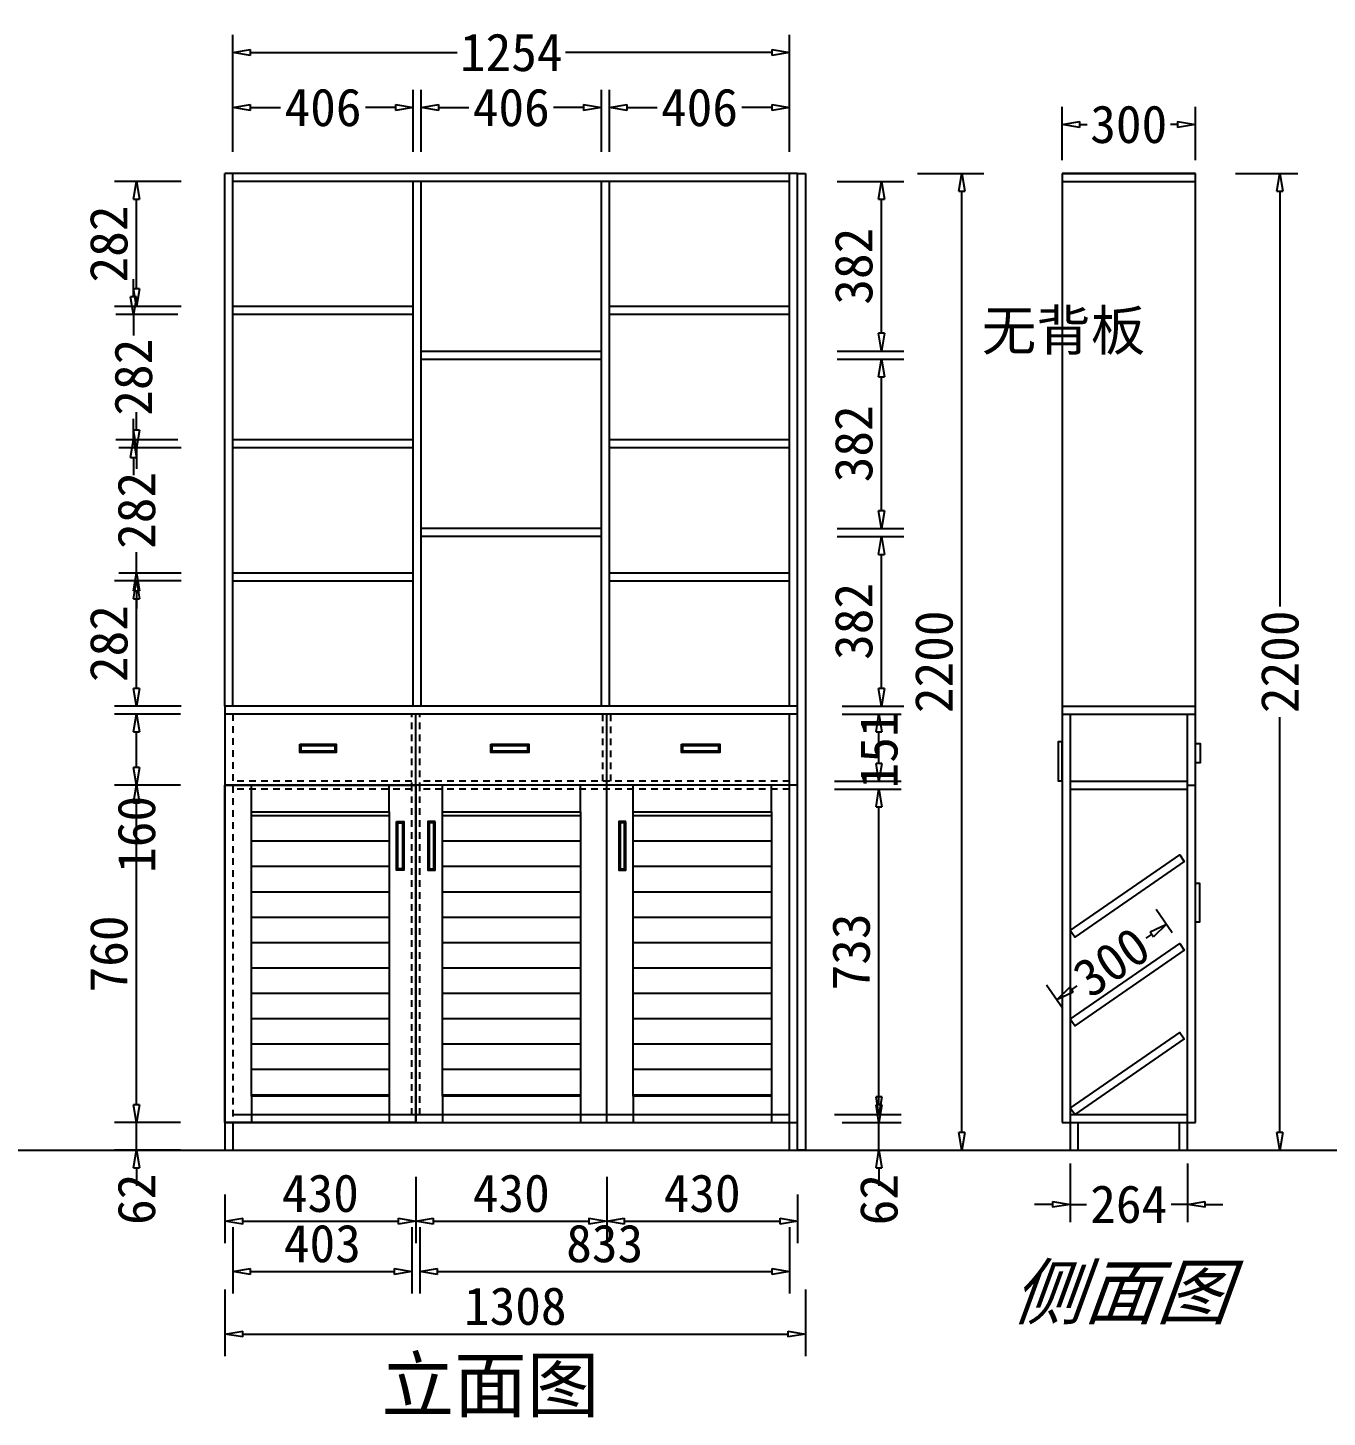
# Model space of a CAD drawing. Header units: millimetres. Extents: x 366509 to 398313, y -1245498 to -1202747.
# Drawn here: x 371033 to 373960, y -1217831 to -1214701 of the extents above; entities that cross this region are included whole.
import ezdxf

# ---------------------------------------------------------------- set-up
doc = ezdxf.new("R2010")
doc.units = ezdxf.units.MM
doc.header["$LTSCALE"] = 20
doc.linetypes.add('JIS_02_0.7', pattern=[1.35, 0.75, -0.6])
doc.layers.get('Defpoints').update_dxf_attribs({"color": 250})
doc.styles.get("Standard").update_dxf_attribs({"font": 'SimSun.ttf', "height": 85})
doc.styles.add('汉字', font='SimSun.ttf', dxfattribs={"oblique": 20, "height": 80})
doc.dimstyles.new('200', dxfattribs={"dimtxt": 90, "dimasz": 40, "dimexe": 50, "dimexo": 100, "dimgap": 20, "dimtad": 1, "dimdec": 0, "dimtxsty": 'Standard', "dimblk": 'CLOSEDBLANK', "dimcen": 100, "dimdle": 50, "dimclrd": 256, "dimclre": 256, "dimclrt": 256, "dimadec": 0, "dimazin": 0, "dimtfac": 1, "dimtdec": 0, "dimtmove": 2, "dimatfit": 3, "dimldrblk": 'CLOSEDBLANK', "dimfxl": 100, "dimfxlon": 1, "dimlwd": 25, "dimlwe": 25, "dimarcsym": 0})
doc.dimstyles.new('周文晶', dxfattribs={"dimtxt": 70, "dimasz": 40, "dimexe": 40, "dimexo": 30, "dimgap": 10, "dimtad": 0, "dimdec": 0, "dimtxsty": 'Standard', "dimblk": 'CLOSEDBLANK', "dimcen": 200, "dimclrd": 256, "dimclre": 256, "dimadec": 0, "dimazin": 0, "dimtfac": 1, "dimtdec": 0, "dimtmove": 0, "dimatfit": 3, "dimldrblk": 'CLOSEDBLANK', "dimfxl": 100, "dimfxlon": 1, "dimarcsym": 0})

# ---------------------------------------------------------------- blocks, each defined once
blk = doc.blocks.new('_ClosedBlank')
at = {"color": 0, "linetype": 'ByBlock', "lineweight": -2}
for p, q in [((-1, 0.167), (0, 0)), ((-1, 0.167), (-1, -0.167)), ((0, 0), (-1, -0.167))]:
    blk.add_line(p, q, dxfattribs=at)
blk = doc.blocks.new('*D542')
at = {"lineweight": 25, "transparency": 16777216}
for p, q in [((371907.1, -1217289.1), (371907.1, -1217439.1)), ((371477.1, -1217329.3), (371477.1, -1217439.1)), ((371517.1, -1217389.1), (371867.1, -1217389.1))]:
    blk.add_line(p, q, dxfattribs=at)
at = {"layer": 'Defpoints', "color": 0, "transparency": 16777216}
for p in [(371907.1, -1217167.3), (371477.1, -1217229.3), (371907.1, -1217389.1)]:
    blk.add_point(p, dxfattribs=at)
at = {"lineweight": 25, "transparency": 16777216, "xscale": 40, "yscale": 40, "zscale": 40, "rotation": 180}
blk.add_blockref('_ClosedBlank', (371477.1, -1217389.1), dxfattribs=at)
at = {"lineweight": 25, "transparency": 16777216, "xscale": 40, "yscale": 40, "zscale": 40}
blk.add_blockref('_ClosedBlank', (371907.1, -1217389.1), dxfattribs=at)
at = {"lineweight": -3, "transparency": 16777216, "insert": (371692.1, -1217326.6), "char_height": 85, "attachment_point": 5}
blk.add_mtext('430', dxfattribs=at)
blk = doc.blocks.new('*D543')
at = {"lineweight": 25, "transparency": 16777216}
for p, q in [((371907.1, -1217289.1), (371907.1, -1217439.1)), ((372337.1, -1217289.1), (372337.1, -1217439.1)), ((371947.1, -1217389.1), (372297.1, -1217389.1))]:
    blk.add_line(p, q, dxfattribs=at)
at = {"layer": 'Defpoints', "color": 0, "transparency": 16777216}
for p in [(371907.1, -1217167.3), (372337.1, -1217167.3), (372337.1, -1217389.1)]:
    blk.add_point(p, dxfattribs=at)
at = {"lineweight": 25, "transparency": 16777216, "xscale": 40, "yscale": 40, "zscale": 40, "rotation": 180}
blk.add_blockref('_ClosedBlank', (371907.1, -1217389.1), dxfattribs=at)
at = {"lineweight": 25, "transparency": 16777216, "xscale": 40, "yscale": 40, "zscale": 40}
blk.add_blockref('_ClosedBlank', (372337.1, -1217389.1), dxfattribs=at)
at = {"lineweight": -3, "transparency": 16777216, "insert": (372122.1, -1217326.6), "char_height": 85, "attachment_point": 5}
blk.add_mtext('430', dxfattribs=at)
blk = doc.blocks.new('*D544')
at = {"lineweight": 25, "transparency": 16777216}
for p, q in [((372337.1, -1217289.1), (372337.1, -1217439.1)), ((372767.1, -1217329.3), (372767.1, -1217439.1)), ((372377.1, -1217389.1), (372727.1, -1217389.1))]:
    blk.add_line(p, q, dxfattribs=at)
at = {"layer": 'Defpoints', "color": 0, "transparency": 16777216}
for p in [(372337.1, -1217167.3), (372767.1, -1217229.3), (372767.1, -1217389.1)]:
    blk.add_point(p, dxfattribs=at)
at = {"lineweight": 25, "transparency": 16777216, "xscale": 40, "yscale": 40, "zscale": 40, "rotation": 180}
blk.add_blockref('_ClosedBlank', (372337.1, -1217389.1), dxfattribs=at)
at = {"lineweight": 25, "transparency": 16777216, "xscale": 40, "yscale": 40, "zscale": 40}
blk.add_blockref('_ClosedBlank', (372767.1, -1217389.1), dxfattribs=at)
at = {"lineweight": -3, "transparency": 16777216, "insert": (372552.1, -1217326.6), "char_height": 85, "attachment_point": 5}
blk.add_mtext('430', dxfattribs=at)
blk = doc.blocks.new('*D545')
at = {"lineweight": 25, "transparency": 16777216}
for p, q in [((371495.1, -1217402.4), (371495.1, -1217552.4)), ((371898.1, -1217402.4), (371898.1, -1217552.4)), ((371535.1, -1217502.4), (371858.1, -1217502.4))]:
    blk.add_line(p, q, dxfattribs=at)
at = {"layer": 'Defpoints', "color": 0, "transparency": 16777216}
for p in [(371898.1, -1217149.3), (371495.1, -1217167.3), (371898.1, -1217502.4)]:
    blk.add_point(p, dxfattribs=at)
at = {"lineweight": 25, "transparency": 16777216, "xscale": 40, "yscale": 40, "zscale": 40, "rotation": 180}
blk.add_blockref('_ClosedBlank', (371495.1, -1217502.4), dxfattribs=at)
at = {"lineweight": 25, "transparency": 16777216, "xscale": 40, "yscale": 40, "zscale": 40}
blk.add_blockref('_ClosedBlank', (371898.1, -1217502.4), dxfattribs=at)
at = {"lineweight": -3, "transparency": 16777216, "insert": (371696.6, -1217439.9), "char_height": 85, "attachment_point": 5}
blk.add_mtext('403', dxfattribs=at)
blk = doc.blocks.new('*D546')
at = {"lineweight": 25, "transparency": 16777216}
for p, q in [((371916.1, -1217402.4), (371916.1, -1217552.4)), ((372749.1, -1217402.4), (372749.1, -1217552.4)), ((371956.1, -1217502.4), (372709.1, -1217502.4))]:
    blk.add_line(p, q, dxfattribs=at)
at = {"layer": 'Defpoints', "color": 0, "transparency": 16777216}
for p in [(371916.1, -1217149.3), (372749.1, -1217167.3), (372749.1, -1217502.4)]:
    blk.add_point(p, dxfattribs=at)
at = {"lineweight": 25, "transparency": 16777216, "xscale": 40, "yscale": 40, "zscale": 40, "rotation": 180}
blk.add_blockref('_ClosedBlank', (371916.1, -1217502.4), dxfattribs=at)
at = {"lineweight": 25, "transparency": 16777216, "xscale": 40, "yscale": 40, "zscale": 40}
blk.add_blockref('_ClosedBlank', (372749.1, -1217502.4), dxfattribs=at)
at = {"lineweight": -3, "transparency": 16777216, "insert": (372332.6, -1217439.9), "char_height": 85, "attachment_point": 5}
blk.add_mtext('833', dxfattribs=at)
blk = doc.blocks.new('*D607')
at = {"lineweight": 25, "transparency": 16777216}
for p, q in [((371278.2, -1217127.3), (371278.2, -1217087.3)), ((371377.1, -1217167.3), (371228.2, -1217167.3)), ((371278.2, -1217229.3), (371278.2, -1217167.3)), ((371377.1, -1217229.3), (371228.2, -1217229.3)), ((371278.2, -1217269.3), (371278.2, -1217309.3))]:
    blk.add_line(p, q, dxfattribs=at)
at = {"layer": 'Defpoints', "color": 0, "transparency": 16777216}
for p in [(371278.2, -1217167.3), (371477.1, -1217167.3), (371477.1, -1217229.3)]:
    blk.add_point(p, dxfattribs=at)
at = {"lineweight": 25, "transparency": 16777216, "xscale": 40, "yscale": 40, "zscale": 40}
for p, rotation in [((371278.2, -1217167.3), 270), ((371278.2, -1217229.3), 90)]:
    blk.add_blockref('_ClosedBlank', p, dxfattribs=dict(at, rotation=rotation))
at = {"lineweight": -3, "transparency": 16777216, "insert": (371278.2, -1217339.9), "char_height": 85, "attachment_point": 5, "rotation": 90}
blk.add_mtext('62', dxfattribs=at)
blk = doc.blocks.new('*D608')
at = {"lineweight": 25, "transparency": 16777216}
for p, q in [((371377.1, -1216407.3), (371228.2, -1216407.3)), ((371278.2, -1217127.3), (371278.2, -1216447.3)), ((371377.1, -1217167.3), (371228.2, -1217167.3))]:
    blk.add_line(p, q, dxfattribs=at)
at = {"layer": 'Defpoints', "color": 0, "transparency": 16777216}
for p in [(371278.2, -1216407.3), (371477.1, -1216407.3), (371477.1, -1217167.3)]:
    blk.add_point(p, dxfattribs=at)
at = {"lineweight": 25, "transparency": 16777216, "xscale": 40, "yscale": 40, "zscale": 40}
for p, rotation in [((371278.2, -1216407.3), 90), ((371278.2, -1217167.3), 270)]:
    blk.add_blockref('_ClosedBlank', p, dxfattribs=dict(at, rotation=rotation))
at = {"lineweight": -3, "transparency": 16777216, "insert": (371215.7, -1216787.3), "char_height": 85, "attachment_point": 5, "rotation": 90}
blk.add_mtext('760', dxfattribs=at)
blk = doc.blocks.new('*D609')
at = {"lineweight": 25, "transparency": 16777216}
for p, q in [((371377.1, -1216247.3), (371228.2, -1216247.3)), ((371278.2, -1216367.3), (371278.2, -1216287.3)), ((371377.1, -1216407.3), (371228.2, -1216407.3))]:
    blk.add_line(p, q, dxfattribs=at)
at = {"layer": 'Defpoints', "color": 0, "transparency": 16777216}
for p in [(371278.2, -1216247.3), (371477.1, -1216247.3), (371477.1, -1216407.3)]:
    blk.add_point(p, dxfattribs=at)
at = {"lineweight": 25, "transparency": 16777216, "xscale": 40, "yscale": 40, "zscale": 40}
for p, rotation in [((371278.2, -1216247.3), 90), ((371278.2, -1216407.3), 270)]:
    blk.add_blockref('_ClosedBlank', p, dxfattribs=dict(at, rotation=rotation))
at = {"lineweight": -3, "transparency": 16777216, "insert": (371278.2, -1216518), "char_height": 85, "attachment_point": 5, "rotation": 90}
blk.add_mtext('160', dxfattribs=at)
blk = doc.blocks.new('*D547')
at = {"lineweight": 25, "transparency": 16777216}
for p, q in [((372950.4, -1217127.3), (372950.4, -1217087.3)), ((372867.1, -1217167.3), (373000.4, -1217167.3)), ((372950.4, -1217229.3), (372950.4, -1217167.3)), ((372867.1, -1217229.3), (373000.4, -1217229.3)), ((372950.4, -1217269.3), (372950.4, -1217309.3))]:
    blk.add_line(p, q, dxfattribs=at)
at = {"layer": 'Defpoints', "color": 0, "transparency": 16777216}
for p in [(372767.1, -1217167.3), (372950.4, -1217167.3), (372767.1, -1217229.3)]:
    blk.add_point(p, dxfattribs=at)
at = {"lineweight": 25, "transparency": 16777216, "xscale": 40, "yscale": 40, "zscale": 40}
for p, rotation in [((372950.4, -1217167.3), 270), ((372950.4, -1217229.3), 90)]:
    blk.add_blockref('_ClosedBlank', p, dxfattribs=dict(at, rotation=rotation))
at = {"lineweight": -3, "transparency": 16777216, "insert": (372950.4, -1217340.7), "char_height": 85, "attachment_point": 5, "rotation": 90}
blk.add_mtext('62', dxfattribs=at)
blk = doc.blocks.new('*D610')
at = {"lineweight": 25, "transparency": 16777216}
for p, q in [((372850.4, -1216416.3), (373000.4, -1216416.3)), ((372950.4, -1217109.3), (372950.4, -1216456.3)), ((372850.4, -1217149.3), (373000.4, -1217149.3))]:
    blk.add_line(p, q, dxfattribs=at)
at = {"layer": 'Defpoints', "color": 0, "transparency": 16777216}
for p in [(372749.1, -1216416.3), (372950.4, -1216416.3), (372749.1, -1217149.3)]:
    blk.add_point(p, dxfattribs=at)
at = {"lineweight": 25, "transparency": 16777216, "xscale": 40, "yscale": 40, "zscale": 40}
for p, rotation in [((372950.4, -1216416.3), 90), ((372950.4, -1217149.3), 270)]:
    blk.add_blockref('_ClosedBlank', p, dxfattribs=dict(at, rotation=rotation))
at = {"lineweight": -3, "transparency": 16777216, "insert": (372887.9, -1216782.8), "char_height": 85, "attachment_point": 5, "rotation": 90}
blk.add_mtext('733', dxfattribs=at)
blk = doc.blocks.new('*D611')
at = {"lineweight": 25, "transparency": 16777216}
for p, q in [((372867.1, -1216247.3), (373000.4, -1216247.3)), ((372950.4, -1216358.3), (372950.4, -1216287.3)), ((372850.4, -1216398.3), (373000.4, -1216398.3))]:
    blk.add_line(p, q, dxfattribs=at)
at = {"layer": 'Defpoints', "color": 0, "transparency": 16777216}
for p in [(372767.1, -1216247.3), (372950.4, -1216247.3), (372749.1, -1216398.3)]:
    blk.add_point(p, dxfattribs=at)
at = {"lineweight": 25, "transparency": 16777216, "xscale": 40, "yscale": 40, "zscale": 40}
for p, rotation in [((372950.4, -1216247.3), 90), ((372950.4, -1216398.3), 270)]:
    blk.add_blockref('_ClosedBlank', p, dxfattribs=dict(at, rotation=rotation))
at = {"lineweight": -3, "transparency": 16777216, "insert": (372950.4, -1216327.8), "char_height": 85, "attachment_point": 5, "rotation": 90}
blk.add_mtext('151', dxfattribs=at)
blk = doc.blocks.new('*D612')
at = {"lineweight": 25, "transparency": 16777216}
for p, q in [((372856.2, -1215847.3), (373006.2, -1215847.3)), ((372956.2, -1216189.3), (372956.2, -1215887.3)), ((372867.1, -1216229.3), (373006.2, -1216229.3))]:
    blk.add_line(p, q, dxfattribs=at)
at = {"layer": 'Defpoints', "color": 0, "transparency": 16777216}
for p in [(372749.1, -1215847.3), (372956.2, -1215847.3), (372767.1, -1216229.3)]:
    blk.add_point(p, dxfattribs=at)
at = {"lineweight": 25, "transparency": 16777216, "xscale": 40, "yscale": 40, "zscale": 40}
for p, rotation in [((372956.2, -1215847.3), 90), ((372956.2, -1216229.3), 270)]:
    blk.add_blockref('_ClosedBlank', p, dxfattribs=dict(at, rotation=rotation))
at = {"lineweight": -3, "transparency": 16777216, "insert": (372893.7, -1216038.3), "char_height": 85, "attachment_point": 5, "rotation": 90}
blk.add_mtext('382', dxfattribs=at)
blk = doc.blocks.new('*D548')
at = {"lineweight": 25, "transparency": 16777216}
for p, q in [((372856.2, -1215447.3), (373006.2, -1215447.3)), ((372956.2, -1215789.3), (372956.2, -1215487.3)), ((372856.2, -1215829.3), (373006.2, -1215829.3))]:
    blk.add_line(p, q, dxfattribs=at)
at = {"layer": 'Defpoints', "color": 0, "transparency": 16777216}
for p in [(372749.1, -1215447.3), (372956.2, -1215447.3), (372749.1, -1215829.3)]:
    blk.add_point(p, dxfattribs=at)
at = {"lineweight": 25, "transparency": 16777216, "xscale": 40, "yscale": 40, "zscale": 40}
for p, rotation in [((372956.2, -1215447.3), 90), ((372956.2, -1215829.3), 270)]:
    blk.add_blockref('_ClosedBlank', p, dxfattribs=dict(at, rotation=rotation))
at = {"lineweight": -3, "transparency": 16777216, "insert": (372893.7, -1215638.3), "char_height": 85, "attachment_point": 5, "rotation": 90}
blk.add_mtext('382', dxfattribs=at)
blk = doc.blocks.new('*D549')
at = {"lineweight": 25, "transparency": 16777216}
for p, q in [((372856.2, -1215047.3), (373006.2, -1215047.3)), ((372956.2, -1215389.3), (372956.2, -1215087.3)), ((372856.2, -1215429.3), (373006.2, -1215429.3))]:
    blk.add_line(p, q, dxfattribs=at)
at = {"layer": 'Defpoints', "color": 0, "transparency": 16777216}
for p in [(372749.1, -1215047.3), (372956.2, -1215047.3), (372325.1, -1215429.3)]:
    blk.add_point(p, dxfattribs=at)
at = {"lineweight": 25, "transparency": 16777216, "xscale": 40, "yscale": 40, "zscale": 40}
for p, rotation in [((372956.2, -1215047.3), 90), ((372956.2, -1215429.3), 270)]:
    blk.add_blockref('_ClosedBlank', p, dxfattribs=dict(at, rotation=rotation))
at = {"lineweight": -3, "transparency": 16777216, "insert": (372893.7, -1215238.3), "char_height": 85, "attachment_point": 5, "rotation": 90}
blk.add_mtext('382', dxfattribs=at)
blk = doc.blocks.new('*D613')
at = {"lineweight": 25, "transparency": 16777216}
for p, q in [((373036.9, -1215029.3), (373186.9, -1215029.3)), ((373136.9, -1217189.3), (373136.9, -1215069.3)), ((373036.9, -1217229.3), (373186.9, -1217229.3))]:
    blk.add_line(p, q, dxfattribs=at)
at = {"layer": 'Defpoints', "color": 0, "transparency": 16777216}
for p in [(372767.1, -1215029.3), (373136.9, -1215029.3), (372767.1, -1217229.3)]:
    blk.add_point(p, dxfattribs=at)
at = {"lineweight": 25, "transparency": 16777216, "xscale": 40, "yscale": 40, "zscale": 40}
for p, rotation in [((373136.9, -1215029.3), 90), ((373136.9, -1217229.3), 270)]:
    blk.add_blockref('_ClosedBlank', p, dxfattribs=dict(at, rotation=rotation))
at = {"lineweight": -3, "transparency": 16777216, "insert": (373074.4, -1216129.3), "char_height": 85, "attachment_point": 5, "rotation": 90}
blk.add_mtext('2200', dxfattribs=at)
blk = doc.blocks.new('*D550')
at = {"lineweight": 25, "transparency": 16777216}
for p, q in [((371477.1, -1217543.4), (371477.1, -1217693.4)), ((372785.1, -1217543.4), (372785.1, -1217693.4)), ((371517.1, -1217643.4), (372745.1, -1217643.4))]:
    blk.add_line(p, q, dxfattribs=at)
at = {"layer": 'Defpoints', "color": 0, "transparency": 16777216}
for p in [(371477.1, -1217229.3), (372785.1, -1217229.3), (372785.1, -1217643.4)]:
    blk.add_point(p, dxfattribs=at)
at = {"lineweight": 25, "transparency": 16777216, "xscale": 40, "yscale": 40, "zscale": 40, "rotation": 180}
blk.add_blockref('_ClosedBlank', (371477.1, -1217643.4), dxfattribs=at)
at = {"lineweight": 25, "transparency": 16777216, "xscale": 40, "yscale": 40, "zscale": 40}
blk.add_blockref('_ClosedBlank', (372785.1, -1217643.4), dxfattribs=at)
at = {"lineweight": -3, "transparency": 16777216, "insert": (372131.1, -1217580.9), "char_height": 85, "attachment_point": 5}
blk.add_mtext('1308', dxfattribs=at)
blk = doc.blocks.new('*D614')
at = {"lineweight": 25, "transparency": 16777216}
for p, q in [((371378.2, -1215947.3), (371228.2, -1215947.3)), ((371278.2, -1216189.3), (371278.2, -1215987.3)), ((371378.2, -1216229.3), (371228.2, -1216229.3))]:
    blk.add_line(p, q, dxfattribs=at)
at = {"layer": 'Defpoints', "color": 0, "transparency": 16777216}
for p in [(371278.2, -1215947.3), (371495.1, -1215947.3), (371495.1, -1216229.3)]:
    blk.add_point(p, dxfattribs=at)
at = {"lineweight": 25, "transparency": 16777216, "xscale": 40, "yscale": 40, "zscale": 40}
for p, rotation in [((371278.2, -1215947.3), 90), ((371278.2, -1216229.3), 270)]:
    blk.add_blockref('_ClosedBlank', p, dxfattribs=dict(at, rotation=rotation))
at = {"lineweight": -3, "transparency": 16777216, "insert": (371215.7, -1216088.3), "char_height": 85, "attachment_point": 5, "rotation": 90}
blk.add_mtext('282', dxfattribs=at)
blk = doc.blocks.new('*D551')
at = {"lineweight": 25, "transparency": 16777216}
for p, q in [((371378.2, -1215047.3), (371228.2, -1215047.3)), ((371278.2, -1215289.3), (371278.2, -1215087.3)), ((371378.2, -1215329.3), (371228.2, -1215329.3))]:
    blk.add_line(p, q, dxfattribs=at)
at = {"layer": 'Defpoints', "color": 0, "transparency": 16777216}
for p in [(371278.2, -1215047.3), (371495.1, -1215047.3), (371495.1, -1215329.3)]:
    blk.add_point(p, dxfattribs=at)
at = {"lineweight": 25, "transparency": 16777216, "xscale": 40, "yscale": 40, "zscale": 40}
for p, rotation in [((371278.2, -1215047.3), 90), ((371278.2, -1215329.3), 270)]:
    blk.add_blockref('_ClosedBlank', p, dxfattribs=dict(at, rotation=rotation))
at = {"lineweight": -3, "transparency": 16777216, "insert": (371215.7, -1215188.3), "char_height": 85, "attachment_point": 5, "rotation": 90}
blk.add_mtext('282', dxfattribs=at)
blk = doc.blocks.new('*D552')
at = {"lineweight": -2, "transparency": 16777216}
for p, q in [((371495.1, -1214981), (371495.1, -1214841)), ((371901.1, -1214981), (371901.1, -1214841)), ((371535.1, -1214881), (371602.6, -1214881)), ((371861.1, -1214881), (371793.5, -1214881))]:
    blk.add_line(p, q, dxfattribs=at)
at = {"layer": 'Defpoints', "color": 0, "transparency": 16777216}
for p in [(371901.1, -1214881), (371495.1, -1215029.3), (371901.1, -1215447.3)]:
    blk.add_point(p, dxfattribs=at)
at = {"lineweight": -2, "transparency": 16777216, "xscale": 40, "yscale": 40, "zscale": 40, "rotation": 180}
blk.add_blockref('_ClosedBlank', (371495.1, -1214881), dxfattribs=at)
at = {"lineweight": -2, "transparency": 16777216, "xscale": 40, "yscale": 40, "zscale": 40}
blk.add_blockref('_ClosedBlank', (371901.1, -1214881), dxfattribs=at)
at = {"color": 0, "transparency": 16777216, "insert": (371698.1, -1214881), "char_height": 85, "attachment_point": 5}
blk.add_mtext('406', dxfattribs=at)
blk = doc.blocks.new('*D553')
at = {"lineweight": -2, "transparency": 16777216}
for p, q in [((371919.1, -1214981), (371919.1, -1214841)), ((372325.1, -1214981), (372325.1, -1214841)), ((371959.1, -1214881), (372026.6, -1214881)), ((372285.1, -1214881), (372217.5, -1214881))]:
    blk.add_line(p, q, dxfattribs=at)
at = {"layer": 'Defpoints', "color": 0, "transparency": 16777216}
for p in [(372325.1, -1214881), (372325.1, -1215047.3), (371919.1, -1215447.3)]:
    blk.add_point(p, dxfattribs=at)
at = {"lineweight": -2, "transparency": 16777216, "xscale": 40, "yscale": 40, "zscale": 40, "rotation": 180}
blk.add_blockref('_ClosedBlank', (371919.1, -1214881), dxfattribs=at)
at = {"lineweight": -2, "transparency": 16777216, "xscale": 40, "yscale": 40, "zscale": 40}
blk.add_blockref('_ClosedBlank', (372325.1, -1214881), dxfattribs=at)
at = {"color": 0, "transparency": 16777216, "insert": (372122.1, -1214881), "char_height": 85, "attachment_point": 5}
blk.add_mtext('406', dxfattribs=at)
blk = doc.blocks.new('*D554')
at = {"lineweight": -2, "transparency": 16777216}
for p, q in [((372343.1, -1214981), (372343.1, -1214841)), ((372749.1, -1214981), (372749.1, -1214841)), ((372383.1, -1214881), (372450.6, -1214881)), ((372709.1, -1214881), (372641.5, -1214881))]:
    blk.add_line(p, q, dxfattribs=at)
at = {"layer": 'Defpoints', "color": 0, "transparency": 16777216}
for p in [(372749.1, -1214881), (372343.1, -1215047.3), (372749.1, -1215029.3)]:
    blk.add_point(p, dxfattribs=at)
at = {"lineweight": -2, "transparency": 16777216, "xscale": 40, "yscale": 40, "zscale": 40, "rotation": 180}
blk.add_blockref('_ClosedBlank', (372343.1, -1214881), dxfattribs=at)
at = {"lineweight": -2, "transparency": 16777216, "xscale": 40, "yscale": 40, "zscale": 40}
blk.add_blockref('_ClosedBlank', (372749.1, -1214881), dxfattribs=at)
at = {"color": 0, "transparency": 16777216, "insert": (372546.1, -1214881), "char_height": 85, "attachment_point": 5}
blk.add_mtext('406', dxfattribs=at)
blk = doc.blocks.new('*D555')
at = {"lineweight": -2, "transparency": 16777216}
for p, q in [((371495.1, -1214857.1), (371495.1, -1214717.1)), ((372749.1, -1214857.1), (372749.1, -1214717.1)), ((371535.1, -1214757.1), (372000.1, -1214757.1)), ((372709.1, -1214757.1), (372244, -1214757.1))]:
    blk.add_line(p, q, dxfattribs=at)
at = {"layer": 'Defpoints', "color": 0, "transparency": 16777216}
for p in [(372749.1, -1214757.1), (371495.1, -1215047.3), (372749.1, -1215047.3)]:
    blk.add_point(p, dxfattribs=at)
at = {"lineweight": -2, "transparency": 16777216, "xscale": 40, "yscale": 40, "zscale": 40, "rotation": 180}
blk.add_blockref('_ClosedBlank', (371495.1, -1214757.1), dxfattribs=at)
at = {"lineweight": -2, "transparency": 16777216, "xscale": 40, "yscale": 40, "zscale": 40}
blk.add_blockref('_ClosedBlank', (372749.1, -1214757.1), dxfattribs=at)
at = {"color": 0, "transparency": 16777216, "insert": (372122.1, -1214757.1), "char_height": 85, "attachment_point": 5}
blk.add_mtext('1254', dxfattribs=at)
blk = doc.blocks.new('*D627')
at = {"lineweight": -2, "transparency": 16777216}
for p, q in [((373381, -1217259.3), (373381, -1217391.3)), ((373645, -1217259.3), (373645, -1217391.3)), ((373341, -1217351.3), (373301, -1217351.3)), ((373381, -1217351.3), (373417.5, -1217351.3)), ((373645, -1217351.3), (373608.5, -1217351.3)), ((373685, -1217351.3), (373725, -1217351.3))]:
    blk.add_line(p, q, dxfattribs=at)
at = {"layer": 'Defpoints', "color": 0, "transparency": 16777216}
for p in [(373381, -1217229.3), (373645, -1217229.3), (373645, -1217351.3)]:
    blk.add_point(p, dxfattribs=at)
at = {"lineweight": -2, "transparency": 16777216, "xscale": 40, "yscale": 40, "zscale": 40}
blk.add_blockref('_ClosedBlank', (373381, -1217351.3), dxfattribs=at)
at = {"lineweight": -2, "transparency": 16777216, "xscale": 40, "yscale": 40, "zscale": 40, "rotation": 180}
blk.add_blockref('_ClosedBlank', (373645, -1217351.3), dxfattribs=at)
at = {"color": 0, "transparency": 16777216, "insert": (373513, -1217351.3), "char_height": 85, "attachment_point": 5}
blk.add_mtext('264', dxfattribs=at)
blk = doc.blocks.new('*D582')
at = {"lineweight": -2, "transparency": 16777216}
for p, q in [((373753.6, -1215029.3), (373893.6, -1215029.3)), ((373853.6, -1215069.3), (373853.6, -1216004.6)), ((373853.6, -1217189.3), (373853.6, -1216254.1)), ((373753.6, -1217229.3), (373893.6, -1217229.3))]:
    blk.add_line(p, q, dxfattribs=at)
at = {"layer": 'Defpoints', "color": 0, "transparency": 16777216}
for p in [(373654, -1215029.3), (373853.6, -1215029.3), (373663, -1217229.3)]:
    blk.add_point(p, dxfattribs=at)
at = {"lineweight": -2, "transparency": 16777216, "xscale": 40, "yscale": 40, "zscale": 40}
for p, rotation in [((373853.6, -1215029.3), 90), ((373853.6, -1217229.3), 270)]:
    blk.add_blockref('_ClosedBlank', p, dxfattribs=dict(at, rotation=rotation))
at = {"color": 0, "transparency": 16777216, "insert": (373853.6, -1216129.3), "char_height": 85, "attachment_point": 5, "rotation": 90}
blk.add_mtext('2200', dxfattribs=at)
blk = doc.blocks.new('*D583')
at = {"lineweight": -2, "transparency": 16777216}
for p, q in [((373363, -1214999.3), (373363, -1214879)), ((373663, -1214999.3), (373663, -1214879)), ((373403, -1214919), (373419, -1214919)), ((373623, -1214919), (373607.1, -1214919))]:
    blk.add_line(p, q, dxfattribs=at)
at = {"layer": 'Defpoints', "color": 0, "transparency": 16777216}
for p in [(373663, -1214919), (373363, -1215029.3), (373663, -1215029.3)]:
    blk.add_point(p, dxfattribs=at)
at = {"lineweight": -2, "transparency": 16777216, "xscale": 40, "yscale": 40, "zscale": 40, "rotation": 180}
blk.add_blockref('_ClosedBlank', (373363, -1214919), dxfattribs=at)
at = {"lineweight": -2, "transparency": 16777216, "xscale": 40, "yscale": 40, "zscale": 40}
blk.add_blockref('_ClosedBlank', (373663, -1214919), dxfattribs=at)
at = {"color": 0, "transparency": 16777216, "insert": (373513, -1214919), "char_height": 85, "attachment_point": 5}
blk.add_mtext('300', dxfattribs=at)
blk = doc.blocks.new('*D584')
at = {"lineweight": -2, "transparency": 16777216}
for p, q in [((373610.9, -1216739.4), (373574.9, -1216687.4)), ((373564.7, -1216743), (373551.6, -1216752.1)), ((373364, -1216909.8), (373328, -1216857.8)), ((373383.7, -1216868), (373396.8, -1216858.9))]:
    blk.add_line(p, q, dxfattribs=at)
at = {"layer": 'Defpoints', "color": 0, "transparency": 16777216}
for p in [(373597.7, -1216720.3), (373627.9, -1216764.1), (373381, -1216934.5)]:
    blk.add_point(p, dxfattribs=at)
at = {"lineweight": -2, "transparency": 16777216, "xscale": 40, "yscale": 40, "zscale": 40}
for p, rotation in [((373597.7, -1216720.3), 34.61715798447761), ((373350.8, -1216890.7), 214.6171579844776)]:
    blk.add_blockref('_ClosedBlank', p, dxfattribs=dict(at, rotation=rotation))
at = {"color": 0, "transparency": 16777216, "insert": (373474.2, -1216805.5), "char_height": 85, "attachment_point": 5, "rotation": 34.6172}
blk.add_mtext('300', dxfattribs=at)
blk = doc.blocks.new('*D591')
at = {"lineweight": -2, "transparency": 16777216}
for p, q in [((371278.2, -1215607.3), (371278.2, -1215567.3)), ((371378.2, -1215647.3), (371238.2, -1215647.3)), ((371278.2, -1215647.3), (371278.2, -1215694.5)), ((371278.2, -1215929.3), (371278.2, -1215882.1)), ((371378.2, -1215929.3), (371238.2, -1215929.3)), ((371278.2, -1215969.3), (371278.2, -1216009.3))]:
    blk.add_line(p, q, dxfattribs=at)
at = {"layer": 'Defpoints', "color": 0, "transparency": 16777216}
for p in [(371278.2, -1215647.3), (371495.1, -1215647.3), (371495.1, -1215929.3)]:
    blk.add_point(p, dxfattribs=at)
at = {"lineweight": -2, "transparency": 16777216, "xscale": 40, "yscale": 40, "zscale": 40}
for p, rotation in [((371278.2, -1215647.3), 270), ((371278.2, -1215929.3), 90)]:
    blk.add_blockref('_ClosedBlank', p, dxfattribs=dict(at, rotation=rotation))
at = {"color": 0, "transparency": 16777216, "insert": (371278.2, -1215788.3), "char_height": 85, "attachment_point": 5, "rotation": 90}
blk.add_mtext('282', dxfattribs=at)
blk = doc.blocks.new('*D592')
at = {"lineweight": -2, "transparency": 16777216}
for p, q in [((371271.2, -1215307.3), (371271.2, -1215267.3)), ((371371.2, -1215347.3), (371231.2, -1215347.3)), ((371271.2, -1215347.3), (371271.2, -1215394.5)), ((371271.2, -1215629.3), (371271.2, -1215582.1)), ((371371.2, -1215629.3), (371231.2, -1215629.3)), ((371271.2, -1215669.3), (371271.2, -1215709.3))]:
    blk.add_line(p, q, dxfattribs=at)
at = {"layer": 'Defpoints', "color": 0, "transparency": 16777216}
for p in [(371271.2, -1215347.3), (371495.1, -1215347.3), (371495.1, -1215629.3)]:
    blk.add_point(p, dxfattribs=at)
at = {"lineweight": -2, "transparency": 16777216, "xscale": 40, "yscale": 40, "zscale": 40}
for p, rotation in [((371271.2, -1215347.3), 270), ((371271.2, -1215629.3), 90)]:
    blk.add_blockref('_ClosedBlank', p, dxfattribs=dict(at, rotation=rotation))
at = {"color": 0, "transparency": 16777216, "insert": (371271.2, -1215488.3), "char_height": 85, "attachment_point": 5, "rotation": 90}
blk.add_mtext('282', dxfattribs=at)

msp = doc.modelspace()

# ---------------------------------------------------------------- hatches: boundary and pattern name
at = {"lineweight": -3}
h = msp.add_hatch(dxfattribs=at)
h.set_pattern_fill('LINE', color=250, scale=18, style=0)
h.set_pattern_definition([(0, (249892.49, -1203616.92), (0, 57.15), [])])
h.paths.add_polyline_path([(372708.065, -1216467.325), (372397.065, -1216467.325), (372397.065, -1217107.325), (372708.065, -1217107.325)])
h.paths.add_polyline_path([(372278.065, -1216467.325), (371967.065, -1216467.325), (371967.065, -1217107.325), (372278.065, -1217107.325)])
h.paths.add_polyline_path([(371537.065, -1217107.325), (371847.065, -1217107.325), (371847.065, -1216467.325), (371537.065, -1216467.325)])

# ---------------------------------------------------------------- linework, layer by layer
for p, q in [((372337.065, -1215029.325), (371477.065, -1215029.325)), ((371477.065, -1216229.325), (371477.065, -1215029.325)), ((371495.065, -1216229.325), (371495.065, -1215029.325)), ((372749.065, -1215047.325), (371495.065, -1215047.325)), ((371901.065, -1216229.325), (371901.065, -1215047.325)), ((371919.065, -1216229.325), (371919.065, -1215047.325)), ((372325.065, -1216229.325), (372325.065, -1215047.325)), ((372767.065, -1215029.325), (372337.065, -1215029.325)), ((372343.065, -1216229.325), (372343.065, -1215047.325)), ((372749.065, -1216229.325), (372749.065, -1215029.325)), ((372767.065, -1217229.325), (372767.065, -1215029.325)), ((371901.065, -1215329.325), (371495.065, -1215329.325)), ((372749.065, -1215329.325), (372343.065, -1215329.325)), ((371901.065, -1215347.325), (371495.065, -1215347.325)), ((372749.065, -1215347.325), (372343.065, -1215347.325)), ((371901.065, -1215629.325), (371495.065, -1215629.325)), ((371901.065, -1215647.325), (371495.065, -1215647.325)), ((372749.065, -1215629.325), (372343.065, -1215629.325)), ((372749.065, -1215647.325), (372343.065, -1215647.325)), ((372325.065, -1215829.325), (371919.065, -1215829.325)), ((372325.065, -1215847.325), (371919.065, -1215847.325)), ((371901.065, -1215929.325), (371495.065, -1215929.325)), ((372749.065, -1215929.325), (372343.065, -1215929.325)), ((371901.065, -1215947.325), (371495.065, -1215947.325)), ((372749.065, -1215947.325), (372343.065, -1215947.325)), ((372767.065, -1216229.325), (371477.065, -1216229.325)), ((371477.065, -1216229.325), (371477.065, -1217229.325)), ((372767.065, -1217229.325), (372767.065, -1216229.325)), ((372767.065, -1216247.325), (371477.065, -1216247.325)), ((372337.065, -1217167.325), (372337.065, -1216247.325)), ((372767.065, -1216407.325), (371477.065, -1216407.325)), ((371537.065, -1216467.325), (371537.065, -1216407.325)), ((371847.065, -1216467.325), (371847.065, -1216407.325)), ((371907.065, -1217167.325), (371907.065, -1216407.325)), ((371967.065, -1216467.325), (371967.065, -1216407.325)), ((372278.065, -1216467.325), (372278.065, -1216407.325)), ((372397.065, -1216467.325), (372397.065, -1216407.325)), ((372708.065, -1216467.325), (372708.065, -1216407.325)), ((371537.065, -1217107.325), (371537.065, -1217167.325)), ((371847.065, -1217107.325), (371847.065, -1217167.325)), ((371967.065, -1217107.325), (371967.065, -1217167.325)), ((372278.065, -1217107.325), (372278.065, -1217167.325)), ((372397.065, -1217107.325), (372397.065, -1217167.325)), ((372708.065, -1217107.325), (372708.065, -1217167.325)), ((371477.065, -1217167.325), (372767.065, -1217167.325)), ((371495.065, -1217167.325), (371495.065, -1217229.325)), ((372749.065, -1217229.325), (372749.065, -1217167.325)), ((371477.065, -1217229.325), (372767.065, -1217229.325))]:
    msp.add_line(p, q, dxfattribs=at)
for p, q in [((372767.065, -1215029.325), (372785.065, -1215029.325)), ((372785.065, -1215029.325), (372785.065, -1217229.325)), ((373645.009, -1215029.341), (373363.009, -1215029.341)), ((373363.009, -1215029.341), (373363.009, -1215029.341)), ((373381.009, -1215029.341), (373381.009, -1215029.341)), ((373663.009, -1215029.341), (373645.009, -1215029.341)), ((373645.009, -1215029.341), (373645.009, -1215029.341)), ((373663.009, -1215029.341), (373663.009, -1215029.341)), ((371919.065, -1215429.325), (372325.065, -1215429.325)), ((371919.065, -1215447.325), (372325.065, -1215447.325)), ((371907.065, -1216407.325), (371907.065, -1216247.325)), ((373381.009, -1217167.325), (373381.009, -1217229.325)), ((373399.009, -1217229.325), (373399.009, -1217167.325)), ((366509.141, -1217229.325), (398312.891, -1217229.325)), ((372785.065, -1217229.325), (372767.065, -1217229.325)), ((373381.009, -1217229.325), (373399.009, -1217229.325))]:
    msp.add_line(p, q)
at = {"color": 0}
for p, q in [((373363.009, -1215029.341), (373663.009, -1215029.341)), ((373363.009, -1215029.341), (373363.009, -1217167.325)), ((373363.009, -1215047.341), (373663.009, -1215047.341)), ((373645.009, -1215029.341), (373663.009, -1215029.341)), ((373663.009, -1217167.325), (373663.009, -1215029.341)), ((373363.009, -1216229.325), (373663.009, -1216229.325)), ((373363.009, -1216247.325), (373663.009, -1216247.325)), ((373381.009, -1216247.325), (373381.009, -1217167.325)), ((373645.009, -1217229.325), (373645.009, -1216247.325)), ((373381.009, -1216398.325), (373645.009, -1216398.325)), ((373381.009, -1216416.325), (373645.009, -1216416.325)), ((373645.009, -1216407.325), (373663.009, -1216407.325)), ((373381.009, -1217149.325), (373645.009, -1217149.325)), ((373363.009, -1217167.325), (373663.009, -1217167.325)), ((373627.009, -1217229.325), (373627.009, -1217167.325)), ((373381.009, -1217229.325), (373645.009, -1217229.325))]:
    msp.add_line(p, q, dxfattribs=at)
at = {"color": 250, "linetype": 'JIS_02_0.7', "lineweight": -3}
for p, q in [((371495.065, -1216247.325), (371495.065, -1217167.325)), ((371898.065, -1216416.325), (371898.065, -1216247.325)), ((371916.065, -1216416.325), (371916.065, -1216247.325)), ((372328.065, -1216398.325), (372328.065, -1216247.325)), ((372346.065, -1216398.325), (372346.065, -1216247.325)), ((371898.065, -1216398.325), (371495.065, -1216398.325)), ((372749.065, -1216398.325), (371916.065, -1216398.325)), ((371898.065, -1216416.325), (371495.065, -1216416.325)), ((371898.065, -1217149.325), (371898.065, -1216416.325)), ((371916.065, -1217149.325), (371916.065, -1216416.325)), ((372749.065, -1216416.325), (371916.065, -1216416.325))]:
    msp.add_line(p, q, dxfattribs=at)
at = {"color": 250, "lineweight": -3}
for p, q in [((372749.065, -1217167.325), (372749.065, -1216247.325)), ((371495.065, -1217149.325), (372749.065, -1217149.325))]:
    msp.add_line(p, q, dxfattribs=at)
for points in [[(371645.758, -1216314.808), (371727.562, -1216314.808), (371727.562, -1216333.386), (371645.758, -1216333.386)], [(371648.758, -1216317.808), (371724.562, -1216317.808), (371724.562, -1216330.386), (371648.758, -1216330.386)], [(372075.758, -1216314.808), (372161.562, -1216314.808), (372161.562, -1216333.386), (372075.758, -1216333.386)], [(372078.758, -1216317.808), (372158.562, -1216317.808), (372158.562, -1216330.386), (372078.758, -1216330.386)], [(372505.758, -1216314.808), (372591.562, -1216314.808), (372591.562, -1216333.386), (372505.758, -1216333.386)], [(372508.758, -1216317.808), (372588.562, -1216317.808), (372588.562, -1216330.386), (372508.758, -1216330.386)], [(373363.009, -1216309.618), (373353.68, -1216309.618), (373353.68, -1216397.196), (373363.009, -1216397.196)], [(373663.009, -1216313.025), (373673.549, -1216313.025), (373673.549, -1216357.048), (373663.009, -1216357.048)], [(371863.75, -1216488.949), (371879.789, -1216488.949), (371879.789, -1216598.933), (371863.75, -1216598.933)], [(371866.75, -1216491.949), (371876.789, -1216491.949), (371876.789, -1216595.933), (371866.75, -1216595.933)], [(371950.379, -1216488.949), (371934.34, -1216488.949), (371934.34, -1216598.933), (371950.379, -1216598.933)], [(371947.379, -1216491.949), (371937.34, -1216491.949), (371937.34, -1216595.933), (371947.379, -1216595.933)], [(372380.379, -1216488.949), (372364.34, -1216488.949), (372364.34, -1216598.933), (372380.379, -1216598.933)], [(372377.379, -1216491.949), (372367.34, -1216491.949), (372367.34, -1216595.933), (372377.379, -1216595.933)], [(373663.009, -1216628.134), (373672.338, -1216628.134), (373672.338, -1216715.712), (373663.009, -1216715.712)]]:
    msp.add_lwpolyline(points, close=True)
at = {"lineweight": -3}
for points in [[(371907.065, -1217167.325), (371477.065, -1217167.325), (371477.065, -1216407.325), (371907.065, -1216407.325)], [(371847.065, -1217107.325), (371537.065, -1217107.325), (371537.065, -1216467.325), (371847.065, -1216467.325)], [(372278.065, -1217107.325), (371967.065, -1217107.325), (371967.065, -1216467.325), (372278.065, -1216467.325)], [(372708.065, -1217107.325), (372397.065, -1217107.325), (372397.065, -1216467.325), (372708.065, -1216467.325)]]:
    msp.add_lwpolyline(points, close=True, dxfattribs=at)
for points in [[(373381.008, -1216734.512), (373627.898, -1216564.085), (373638.124, -1216578.898), (373391.234, -1216749.325), (373381.008, -1216734.512)], [(373381.008, -1216934.512), (373627.898, -1216764.085), (373638.124, -1216778.898), (373391.234, -1216949.325), (373381.008, -1216934.512)], [(373381.008, -1217134.512), (373627.898, -1216964.085), (373638.124, -1216978.898), (373391.234, -1217149.325), (373381.008, -1217134.512)]]:
    msp.add_lwpolyline(points)

# ---------------------------------------------------------------- texts
at = {"lineweight": -3, "attachment_point": 1}
for s, insert, char_height, width in [('无背板', (373181.971, -1215337.769), 90, 545.64139), ('立面图', (371829.753, -1217697.675), 120, 1105.27366)]:
    msp.add_mtext(s, dxfattribs=dict(at, insert=insert, char_height=char_height, width=width))
at = {"color": 0, "insert": (373246.938, -1217488.765), "char_height": 120, "width": 1293.93172, "attachment_point": 1, "style": '汉字'}
msp.add_mtext('侧面图', dxfattribs=at)

# ---------------------------------------------------------------- dimensions: what is measured, and where the dimension line sits
for base, p1, p2, picture, middle in [((372749.065, -1214757.058), (371495.065, -1215047.325), (372749.065, -1215047.325), '*D555', (372122.065, -1214757.058)), ((371901.065, -1214880.964), (371495.065, -1215029.325), (371901.065, -1215447.325), '*D552', (371698.065, -1214880.964)), ((372325.065, -1214880.964), (371919.065, -1215447.325), (372325.065, -1215047.325), '*D553', (372122.065, -1214880.964)), ((372749.065, -1214880.964), (372343.065, -1215047.325), (372749.065, -1215029.325), '*D554', (372546.065, -1214880.964)), ((373663.009, -1214919.048), (373363.009, -1215029.341), (373663.009, -1215029.341), '*D583', (373513.009, -1214919.048))]:
    dim = msp.add_linear_dim(base=base, p1=p1, p2=p2, dimstyle='周文晶')
    dim.commit()
    dim.dimension.update_dxf_attribs({"geometry": picture, "text_midpoint": middle})
at = {"lineweight": -3}
for base, p1, p2, angle, picture, middle in [((371278.172, -1215047.325), (371495.065, -1215329.325), (371495.065, -1215047.325), 90, '*D551', (371215.672, -1215188.325)), ((372956.239, -1215047.325), (372325.065, -1215429.325), (372749.065, -1215047.325), 270, '*D549', (372893.739, -1215238.325)), ((373136.946, -1215029.325), (372767.065, -1217229.325), (372767.065, -1215029.325), 90, '*D613', (373074.446, -1216129.325)), ((372956.239, -1215447.325), (372749.065, -1215829.325), (372749.065, -1215447.325), 270, '*D548', (372893.739, -1215638.325)), ((372956.239, -1215847.325), (372767.065, -1216229.325), (372749.065, -1215847.325), 270, '*D612', (372893.739, -1216038.325)), ((371278.172, -1215947.325), (371495.065, -1216229.325), (371495.065, -1215947.325), 90, '*D614', (371215.672, -1216088.325)), ((371278.172, -1216407.325), (371477.065, -1217167.325), (371477.065, -1216407.325), 270, '*D608', (371215.672, -1216787.325)), ((372950.435, -1216416.325), (372749.065, -1217149.325), (372749.065, -1216416.325), 270, '*D610', (372887.935, -1216782.825))]:
    dim = msp.add_linear_dim(base=base, p1=p1, p2=p2, angle=angle, dimstyle='200', dxfattribs=at)
    dim.commit()
    dim.dimension.update_dxf_attribs({"geometry": picture, "text_midpoint": middle})
at = {"color": 0}
dim = msp.add_linear_dim(base=(373853.619, -1215029.341), p1=(373663.009, -1217229.325), p2=(373654.009, -1215029.341), angle=90, dimstyle='周文晶', dxfattribs=at)
dim.commit()
dim.dimension.update_dxf_attribs({"geometry": '*D582', "text_midpoint": (373853.619, -1216129.333)})
for base, p1, p2, picture, middle in [((371271.166, -1215347.325), (371495.065, -1215629.325), (371495.065, -1215347.325), '*D592', (371271.166, -1215488.325)), ((371278.172, -1215647.325), (371495.065, -1215929.325), (371495.065, -1215647.325), '*D591', (371278.172, -1215788.325))]:
    dim = msp.add_linear_dim(base=base, p1=p1, p2=p2, angle=90, dimstyle='周文晶')
    dim.commit()
    dim.dimension.update_dxf_attribs({"geometry": picture, "text_midpoint": middle})
at = {"lineweight": -3}
for base, p1, p2, picture, middle in [((372950.435, -1216247.325), (372749.065, -1216398.325), (372767.065, -1216247.325), '*D611', (372950.435, -1216327.825)), ((371278.172, -1216247.325), (371477.065, -1216407.325), (371477.065, -1216247.325), '*D609', (371278.172, -1216518.003)), ((371278.172, -1217167.325), (371477.065, -1217229.325), (371477.065, -1217167.325), '*D607', (371278.172, -1217339.942)), ((372950.435, -1217167.325), (372767.065, -1217229.325), (372767.065, -1217167.325), '*D547', (372950.435, -1217340.695))]:
    dim = msp.add_linear_dim(base=base, p1=p1, p2=p2, angle=270, dimstyle='200', dxfattribs=at)
    dim.commit()
    dim.dimension.update_dxf_attribs({"geometry": picture, "text_midpoint": middle, "dimtype": 128})
dim = msp.add_aligned_dim(p1=(373381.009, -1216934.511), p2=(373627.898, -1216764.085), distance=53.223, dimstyle='周文晶')
dim.commit()
dim.dimension.update_dxf_attribs({"geometry": '*D584', "text_midpoint": (373474.218, -1216805.497)})
for base, p1, p2, picture, middle in [((371898.065, -1217502.416), (371495.065, -1217167.325), (371898.065, -1217149.325), '*D545', (371696.565, -1217439.916)), ((372749.065, -1217502.416), (371916.065, -1217149.325), (372749.065, -1217167.325), '*D546', (372332.565, -1217439.916)), ((371907.065, -1217389.069), (371477.065, -1217229.325), (371907.065, -1217167.325), '*D542', (371692.065, -1217326.569)), ((372337.065, -1217389.069), (371907.065, -1217167.325), (372337.065, -1217167.325), '*D543', (372122.065, -1217326.569)), ((372767.065, -1217389.069), (372337.065, -1217167.325), (372767.065, -1217229.325), '*D544', (372552.065, -1217326.569)), ((372785.065, -1217643.355), (371477.065, -1217229.325), (372785.065, -1217229.325), '*D550', (372131.065, -1217580.855))]:
    dim = msp.add_linear_dim(base=base, p1=p1, p2=p2, dimstyle='200', dxfattribs=at)
    dim.commit()
    dim.dimension.update_dxf_attribs({"geometry": picture, "text_midpoint": middle})
at = {"color": 0}
dim = msp.add_linear_dim(base=(373645.009, -1217351.328), p1=(373381.009, -1217229.325), p2=(373645.009, -1217229.325), dimstyle='周文晶', dxfattribs=at)
dim.commit()
dim.dimension.update_dxf_attribs({"geometry": '*D627', "text_midpoint": (373513.009, -1217351.328)})

doc.saveas('drawing.dxf')
